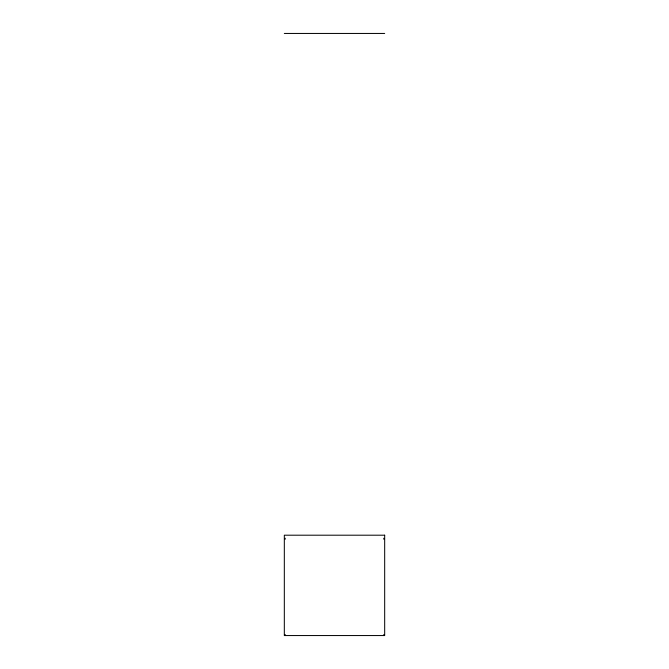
<?xml version="1.0" encoding="UTF-8"?>
<svg xmlns="http://www.w3.org/2000/svg" width="669" height="669" viewBox="0 0 669 669"><rect width="100%" height="100%" fill="white"/><g stroke="black" fill="none" stroke-linecap="round" stroke-linejoin="round"><path stroke-width="1" d="M284.325 33.45L384.675 33.45M383.78 538.211L383.78 539.214M383.78 634.547L383.78 635.55M285.22 538.211L285.22 539.214M285.22 634.547L285.22 635.55M384.675 535.2L284.325 535.2L284.325 635.55L384.675 635.55L384.675 535.2"/></g></svg>
